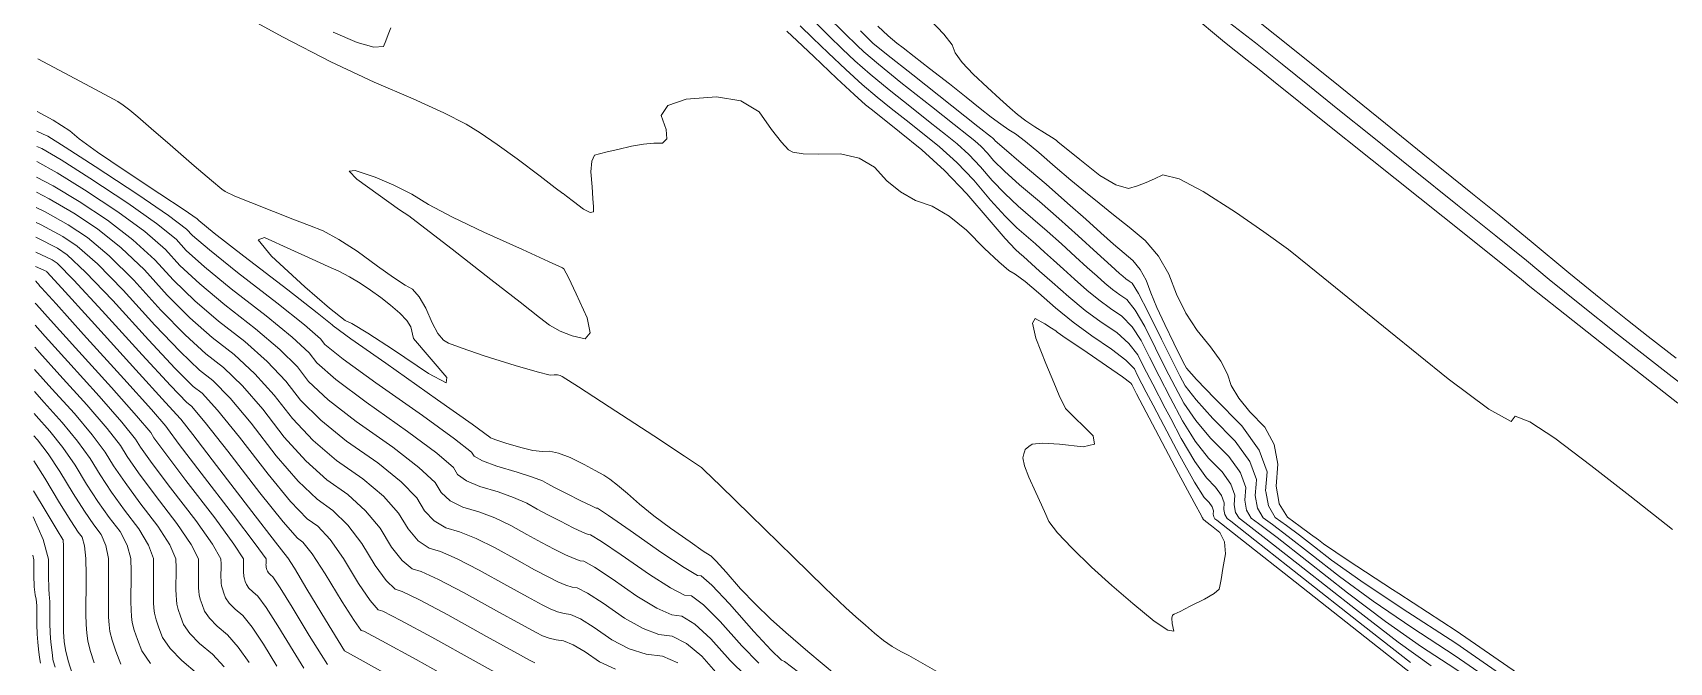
# Model space of a CAD drawing. Header units: inches. Extents: x 1337389 to 1347141, y 407035 to 414577.
# Drawn here: x 1337426 to 1338303, y 410744 to 411081 of the extents above; entities that cross this region are included whole.
import ezdxf

# ---------------------------------------------------------------- set-up
doc = ezdxf.new("R2010")
doc.units = ezdxf.units.IN
doc.header["$MEASUREMENT"] = 0
doc.layers.add('Topo', color=7, linetype='Continuous', lineweight=15, true_color=0x459900)

msp = doc.modelspace()

# ---------------------------------------------------------------- linework, layer by layer
at = {"layer": 'Topo'}
for points, elevation in [([(1337532.4858, 411094.24), (1337560.337, 411079.012), (1337585.853, 411065.8991), (1337609.035, 411054.8989), (1337629.883, 411046.012), (1337646.3051, 411038.532), (1337658.301, 411032.459), (1337665.8719, 411027.7919), (1337674.992, 411021.5928), (1337685.662, 411013.8598), (1337697.881, 411004.594), (1337706.0569, 410998.3979), (1337710.19, 410995.272), (1337710.28, 410995.217), (1337712.1429, 410993.8079), (1337715.7781, 410991.047), (1337721.1871, 410986.9331), (1337724.7749, 410985.0681), (1337726.5448, 410985.451), (1337726.4949, 410988.0841), (1337726.2449, 410992.5489), (1337725.7951, 410998.8489), (1337725.1451, 411006.981), (1337725.574, 411012.6421), (1337727.081, 411015.8321), (1337729.6661, 411016.551), (1337733.823, 411017.5928), (1337739.553, 411018.9571), (1337746.855, 411020.644), (1337753.2879, 411021.7449), (1337758.8522, 411022.2588), (1337763.5469, 411022.1871), (1337765.7632, 411024.638), (1337765.5009, 411029.6121), (1337762.7599, 411037.108), (1337766.3291, 411042.534), (1337776.209, 411045.89), (1337792.3999, 411047.175), (1337805.4213, 411044.8861), (1337815.273, 411039.0227), (1337821.9541, 411029.5859), (1337827.1959, 411022.8339), (1337830.9981, 411018.7679), (1337833.36, 411017.388), (1337838.795, 411016.562), (1337847.3049, 411016.2909), (1337858.8868, 411016.5739), (1337868.808, 411014.2969), (1337877.067, 411009.462), (1337883.6639, 411002.066), (1337891.0001, 410996.1051), (1337899.0751, 410991.5778), (1337907.8888, 410988.486), (1337916.9769, 410983.1601), (1337926.341, 410975.602), (1337935.9801, 410965.81), (1337943.542, 410958.6161), (1337949.0261, 410954.021), (1337952.4329, 410952.023), (1337957.723, 410948.0242), (1337964.895, 410942.0219), (1337973.9499, 410934.0181), (1337983.4891, 410926.3199), (1337993.5107, 410918.9261), (1338004.0169, 410911.8379), (1338011.597, 410905.9369), (1338016.2492, 410901.225), (1338017.974, 410897.6999), (1338022.6122, 410888.757), (1338026.22, 410881.8939)], 765), ([(1338072.2701, 410846.5421), (1338066.7321, 410854.3181), (1338057.069, 410864.1139), (1338049.0591, 410873.61), (1338042.7011, 410882.8071), (1338037.994, 410891.705), (1338032.9421, 410901.549), (1338027.5441, 410912.338), (1338021.7989, 410924.073), (1338016.696, 410932.756), (1338012.233, 410938.387), (1338008.411, 410940.9659), (1338004.477, 410943.9099), (1338000.4319, 410947.218), (1337996.277, 410950.892), (1337991.004, 410955.626), (1337984.615, 410961.4201), (1337977.1091, 410968.2751), (1337969.5088, 410975.0579), (1337961.8149, 410981.7681), (1337954.0271, 410988.4061), (1337946.7669, 410995.263), (1337940.0369, 411002.3391), (1337933.834, 411009.6329), (1337927.6029, 411016.1639), (1337921.3421, 411021.9331), (1337915.051, 411026.94), (1337906.8769, 411033.429), (1337896.82, 411041.3992), (1337884.8799, 411050.85), (1337874.7587, 411059.2031), (1337866.4579, 411066.4569), (1337859.9749, 411072.6129), (1337852.586, 411079.784), (1337844.2921, 411087.9719)], 750), ([(1337851.3641, 411090.762), (1337861.0791, 411081.1029), (1337867.7152, 411074.5849), (1337871.273, 411071.207), (1337879.1088, 411064.63), (1337891.223, 411054.8529), (1337907.616, 411041.8769), (1337919.6731, 411032.3279), (1337927.394, 411026.206), (1337930.7799, 411023.5112), (1337934.1489, 411020.4072), (1337937.5029, 411016.892), (1337940.8399, 411012.9659), (1337946.5961, 411007.34), (1337954.771, 411000.0121), (1337965.363, 410990.9841), (1337975.828, 410981.8571), (1337986.1639, 410972.6321), (1337996.373, 410963.308), (1338003.757, 410956.582), (1338008.3159, 410952.4529), (1338010.0491, 410950.9211), (1338011.7361, 410949.5409), (1338013.377, 410948.3128), (1338014.9709, 410947.237), (1338018.3949, 410941.6961), (1338023.6491, 410931.6891), (1338030.7331, 410917.2171), (1338036.3851, 410905.8121), (1338040.6049, 410897.4752), (1338043.393, 410892.2042), (1338049.261, 410884.6249), (1338058.2101, 410874.7379), (1338070.24, 410862.5422), (1338078.0359, 410851.595), (1338081.598, 410841.895), (1338081.4101, 410839.525)], 745), ([(1337906.973, 411088.2691), (1337914.2238, 411080.7581), (1337918.6709, 411074.918), (1337920.3131, 411070.749), (1337924.022, 411065.5441), (1337929.7962, 411059.3019), (1337937.6369, 411052.0248), (1337944.2319, 411045.9879), (1337949.5812, 411041.1919), (1337953.684, 411037.6369), (1337958.1351, 411034.2301), (1337962.9341, 411030.9709), (1337968.0809, 411027.8591), (1337971.8729, 411025.4709), (1337974.3081, 411023.8059), (1337975.3869, 411022.8638), (1337979.645, 411019.4178), (1337987.0799, 411013.4679), (1337997.693, 411005.014), (1338006.3549, 410999.86), (1338013.0671, 410998.0071), (1338017.8282, 410999.4551), (1338022.4829, 411001.1599), (1338027.03, 411003.122), (1338031.4709, 411005.3409), (1338040.1749, 411003.0961), (1338053.1431, 410996.3879), (1338070.3749, 410985.217), (1338085.56, 410974.813), (1338098.698, 410965.1778), (1338109.789, 410956.311), (1338127.7482, 410941.8069), (1338152.5741, 410921.6662), (1338184.2672, 410895.8879), (1338206.1, 410879.6659), (1338218.0722, 410873), (1338220.1831, 410875.8889), (1338227.9869, 410872.937), (1338241.484, 410864.144), (1338260.6741, 410849.5089), (1338281.6782, 410833.1999), (1338304.4959, 410815.2169)], 730), ([(1338046.03, 411091.7771), (1338064.5801, 411076.4831), (1338076.6111, 411066.6919), (1338082.122, 411062.4049), (1338087.8068, 411057.909), (1338093.6671, 411053.2072), (1338099.7, 411048.2959), (1338116.3259, 411034.956), (1338143.5421, 411013.1851), (1338181.3509, 410982.9839), (1338208.0252, 410961.6349), (1338223.5651, 410949.1391), (1338227.9701, 410945.494), (1338243.41, 410933.2392), (1338269.8831, 410912.373), (1338307.391, 410882.8959)], 725), ([(1338067.22, 411086.762), (1338081.0681, 411075.988), (1338095.3539, 411064.692), (1338110.078, 411052.8741), (1338125.2391, 411040.5362), (1338143.5079, 411025.791), (1338164.884, 411008.6401), (1338189.3681, 410989.0829), (1338209.7941, 410972.6501), (1338226.163, 410959.341), (1338238.475, 410949.1552), (1338254.7789, 410936.0022), (1338275.075, 410919.8821), (1338299.3641, 410900.7939), (1338320.1229, 410884.5881)], 720), ([(1338080.0139, 411089.571), (1338102.9009, 411071.474), (1338126.4892, 411052.542), (1338150.7779, 411032.7749), (1338170.6911, 411016.6259), (1338186.226, 411004.095), (1338197.385, 410995.1823), (1338211.563, 410983.6639), (1338228.761, 410969.5429), (1338248.9789, 410952.816), (1338266.1481, 410938.766), (1338280.267, 410927.391), (1338291.337, 410918.6919), (1338306.4258, 410907.0159)], 715), ([(1337587.1681, 411081.7611), (1337599.9801, 411076.3001), (1337608.938, 411073.7191), (1337614.0439, 411074.017), (1337615.2971, 411077.195), (1337616.6, 411080.5279), (1337617.9551, 411084.0148)], 760), ([(1337830.1481, 411082.3921), (1337835.601, 411077.1469), (1337844.494, 411068.6679), (1337856.827, 411056.957), (1337866.061, 411048.3489), (1337872.1951, 411042.8439), (1337875.2279, 411040.4429), (1337881.2841, 411035.6309), (1337890.363, 411028.4098), (1337902.4651, 411018.778), (1337914.5102, 411007.679), (1337926.498, 410995.1141), (1337938.429, 410981.0829), (1337947.1089, 410971.1089), (1337952.5389, 410965.194), (1337954.718, 410963.3369), (1337956.8709, 410961.459), (1337958.997, 410959.561), (1337961.097, 410957.643), (1337965.4979, 410953.713), (1337972.1978, 410947.7699), (1337981.1989, 410939.8139), (1337989.9589, 410932.648), (1337998.4781, 410926.273), (1338006.7562, 410920.6879), (1338013.2959, 410914.8771), (1338018.0988, 410908.841), (1338021.164, 410902.5789), (1338026.0549, 410893.0209), (1338032.7722, 410880.166), (1338035.713, 410874.6061)], 760), ([(1337837.2201, 411085.182), (1337844.0929, 411078.466), (1337852.234, 411070.6409), (1337861.6431, 411061.707), (1337870.41, 411053.7759), (1337878.537, 411046.8469), (1337886.0239, 411040.9209), (1337894.0813, 411034.5301), (1337902.707, 411027.675), (1337911.9032, 411020.356), (1337921.056, 411011.922), (1337930.1661, 411002.3728), (1337939.233, 410991.711), (1337946.9378, 410983.1859), (1337953.283, 410976.7999), (1337958.2659, 410972.552), (1337963.19, 410968.258), (1337968.053, 410963.9182), (1337972.8561, 410959.5321), (1337978.2511, 410954.6691), (1337984.237, 410949.331), (1337990.8161, 410943.5159), (1337997.2181, 410938.279), (1338003.4439, 410933.62), (1338009.4941, 410929.538), (1338014.996, 410923.817), (1338019.9491, 410916.457), (1338024.354, 410907.4591), (1338029.4979, 410897.285), (1338035.3831, 410885.9349), (1338042.0081, 410873.411), (1338046.4908, 410866.332)], 755), ([(1338086.6099, 410835.533), (1338086.5369, 410835.9409), (1338087.3411, 410846.056), (1338083.0779, 410857.6651), (1338073.7481, 410870.7661), (1338059.3511, 410885.362), (1338049.4641, 410895.6401), (1338044.0849, 410901.6), (1338043.2158, 410903.2441), (1338040.989, 410907.7048), (1338037.405, 410914.9829), (1338032.4629, 410925.0791), (1338028.3321, 410934.0832), (1338025.0119, 410941.9962), (1338022.5009, 410948.8189), (1338019.2881, 410954.6319), (1338015.37, 410959.4371), (1338010.7489, 410963.2321), (1338005.0211, 410968.1789), (1337998.1881, 410974.278), (1337990.2478, 410981.5289), (1337980.489, 410990.1698), (1337968.9109, 411000.2), (1337955.5138, 411011.6193), (1337946.4251, 411019.4167), (1337941.6441, 411023.594), (1337941.171, 411024.151), (1337940.6961, 411024.6491), (1337940.2179, 411025.0888), (1337939.7378, 411025.4709), (1337932.469, 411031.2258), (1337918.4121, 411042.355), (1337897.5659, 411058.856), (1337883.4581, 411070.057), (1337876.0881, 411075.957), (1337875.4563, 411076.5571), (1337869.5721, 411082.4221)], 740), ([(1337878.9021, 411085.0079), (1337884.4109, 411079.7699), (1337888.921, 411075.871), (1337892.4301, 411073.3111), (1337898.304, 411068.812), (1337906.542, 411062.375), (1337917.145, 411053.9981), (1337926.177, 411046.8481), (1337933.6378, 411040.9229), (1337939.529, 411036.2231), (1337944.641, 411032.374), (1337948.9749, 411029.375), (1337952.531, 411027.2248), (1337957.8691, 411023.2032), (1337964.9891, 411017.3079), (1337973.8911, 411009.5399), (1337982.2541, 411002.427), (1337990.0791, 410995.9691), (1337997.3639, 410990.1651), (1338005.1219, 410983.914), (1338013.3499, 410977.2158), (1338022.0511, 410970.07), (1338029.182, 410961.6909), (1338034.7421, 410952.0782), (1338038.7331, 410941.2319), (1338043.7839, 410931.1309), (1338049.896, 410921.7742), (1338057.067, 410913.162), (1338062.4971, 410905.3902), (1338066.185, 410898.4569), (1338068.1312, 410892.363), (1338072.0882, 410885.6031), (1338078.057, 410878.1781), (1338086.0391, 410870.0869), (1338091.0469, 410860.767), (1338093.084, 410850.218), (1338092.148, 410838.44), (1338093.622, 410830.1499)], 735), ([(1337428.8541, 411067.5502), (1337434.695, 411064.4192), (1337457.075, 411052.4429), (1337469.4211, 411045.8662), (1337471.733, 411044.6879), (1337474.6849, 411042.7111), (1337478.2779, 411039.9361), (1337482.5109, 411036.362), (1337489.6562, 411030.204), (1337499.7119, 411021.46), (1337512.68, 411010.1309), (1337521.92, 411002.1661), (1337527.4351, 410997.564), (1337529.223, 410996.3248), (1337534.428, 410993.9279), (1337543.05, 410990.374), (1337555.0899, 410985.663), (1337565.5471, 410981.562), (1337574.4231, 410978.0719), (1337581.717, 410975.1921), (1337590.213, 410970.611), (1337599.9099, 410964.3279), (1337610.8092, 410956.344), (1337619.3779, 410950.2932), (1337625.6159, 410946.1771), (1337629.524, 410943.9949), (1337633.2419, 410939.9031), (1337636.77, 410933.9012), (1337640.1092, 410925.99), (1337643.231, 410920.2169), (1337646.136, 410916.5819), (1337648.825, 410915.0868), (1337656.1239, 410912.336), (1337668.0331, 410908.33), (1337684.552, 410903.0701), (1337696.2911, 410899.615), (1337703.251, 410897.9661), (1337705.4301, 410898.124), (1337707.254, 410898.0429), (1337708.7209, 410897.725), (1337709.832, 410897.1679), (1337718.56, 410891.5841), (1337734.9051, 410880.9721), (1337758.8659, 410865.3321), (1337775.34, 410854.4589), (1337784.3249, 410848.3541), (1337785.823, 410847.0161), (1337794.4991, 410838.592), (1337810.355, 410823.083), (1337833.389, 410800.4879), (1337850.5149, 410783.8359), (1337861.7329, 410773.1269), (1337867.0411, 410768.361), (1337872.169, 410763.8631), (1337877.1159, 410759.6339), (1337881.8829, 410755.6738), (1337886.5321, 410752.357), (1337891.0631, 410749.683), (1337895.478, 410747.6528), (1337911.7488, 410738.2439)], 770), ([(1337428.5698, 411039.2088), (1337437.0498, 411034.5181), (1337446.054, 411028.8032), (1337451.1051, 411024.5379), (1337460.8299, 411017.514), (1337475.23, 411007.7299), (1337494.304, 410995.1869), (1337507.3039, 410986.5108), (1337514.2301, 410981.703), (1337515.081, 410980.7629), (1337523.4491, 410974.097), (1337539.3339, 410961.7051), (1337562.7359, 410943.5879), (1337578.4829, 410931.3208), (1337586.5741, 410924.9051), (1337587.0091, 410924.339), (1337596.5598, 410917.4531), (1337615.2269, 410904.2471), (1337643.0091, 410884.721), (1337661.6258, 410871.5449), (1337671.0763, 410864.7209), (1337671.361, 410864.247), (1337674.2059, 410863.1451), (1337679.6099, 410861.414), (1337687.5741, 410859.0559), (1337694.1089, 410857.5718), (1337699.2132, 410856.9622), (1337702.888, 410857.228), (1337707.8248, 410856.159), (1337714.0229, 410853.7569), (1337721.4841, 410850.021), (1337727.507, 410846.845), (1337732.0939, 410844.2289), (1337735.2451, 410842.1719), (1337739.462, 410838.911), (1337744.7439, 410834.444), (1337751.091, 410828.7719), (1337758.797, 410822.5591), (1337767.86, 410815.8038), (1337778.2811, 410808.5069), (1337785.3378, 410803.6291), (1337789.0289, 410801.1699), (1337789.356, 410801.1301), (1337792.181, 410798.161), (1337797.505, 410792.262), (1337805.3268, 410783.433), (1337813.2691, 410775.0979), (1337821.333, 410767.2569), (1337829.5171, 410759.9088), (1337841.2759, 410749.7731), (1337856.61, 410736.8479)], 775), ([(1337836.311, 410738.664), (1337828.767, 410744.464), (1337827.166, 410745.0619), (1337821.7239, 410750.398), (1337812.4419, 410760.4729), (1337799.3191, 410775.285), (1337789.898, 410785.2409), (1337784.1799, 410790.3408), (1337782.165, 410790.5857), (1337775.1571, 410794.7149), (1337763.157, 410802.7279), (1337746.1641, 410814.6261), (1337734.646, 410822.581), (1337728.6028, 410826.5931), (1337728.0351, 410826.661), (1337725.088, 410828.001), (1337719.763, 410830.6121), (1337712.06, 410834.493), (1337706.0649, 410837.5591), (1337701.78, 410839.81), (1337699.2021, 410841.244), (1337693.835, 410843.2819), (1337685.6771, 410845.9211), (1337674.7289, 410849.1641), (1337667.0129, 410852.0199), (1337662.5281, 410854.49), (1337661.2739, 410856.5751), (1337652.0981, 410863.8269), (1337634.997, 410876.247), (1337609.9741, 410893.834), (1337592.5289, 410906.5501), (1337582.6619, 410914.396), (1337580.373, 410917.3699), (1337571.8211, 410924.7921), (1337557.0061, 410936.661), (1337535.9292, 410952.9788), (1337520.8309, 410965.013), (1337511.7131, 410972.763), (1337508.5761, 410976.23), (1337498.8559, 410983.5569), (1337482.555, 410994.7449), (1337459.672, 411009.7941), (1337443.5778, 411020.2032), (1337434.2731, 411025.9741), (1337431.7581, 411027.1061), (1337428.4648, 411028.7453)], 780), ([(1337428.3824, 411020.5324), (1337431.057, 411019.329), (1337441.421, 411013.2559), (1337456.7822, 411003.526), (1337477.1399, 410990.138), (1337492.5199, 410979.2149), (1337502.9221, 410970.7568), (1337508.3459, 410964.764), (1337518.2129, 410955.9289), (1337532.523, 410944.253), (1337551.2761, 410929.735), (1337565.159, 410918.2621), (1337574.172, 410909.8341), (1337578.314, 410904.4521), (1337588.4969, 410895.648), (1337604.7209, 410883.4209), (1337626.9861, 410867.7719), (1337642.57, 410856.1081), (1337651.4729, 410848.4291), (1337653.694, 410844.7339), (1337658.423, 410841.3089), (1337665.6572, 410838.154), (1337675.3989, 410835.27), (1337683.7599, 410832.307), (1337690.743, 410829.2659), (1337696.346, 410826.1461), (1337702.366, 410822.9159), (1337708.8041, 410819.573), (1337715.6591, 410816.119), (1337720.6421, 410813.7659), (1337723.7519, 410812.5152), (1337724.9911, 410812.3661), (1337730.8571, 410808.7373), (1337741.3509, 410801.628), (1337756.474, 410791.039), (1337767.7902, 410783.8301), (1337775.3001, 410780.001), (1337779.005, 410779.552), (1337785.3681, 410774.858), (1337794.3889, 410765.92), (1337806.069, 410752.7361), (1337815.0259, 410743.51)], 785), ([(1337428.3011, 411012.4264), (1337439.2641, 411006.3089), (1337453.8922, 410997.258), (1337471.7251, 410985.5299), (1337486.1839, 410974.8721), (1337497.268, 410965.2832), (1337504.979, 410956.764), (1337515.5951, 410946.8449), (1337529.118, 410935.5259), (1337545.5459, 410922.808), (1337558.4971, 410911.7319), (1337567.9711, 410902.2989), (1337573.966, 410894.5081), (1337584.4647, 410884.7448), (1337599.468, 410873.008), (1337618.974, 410859.2981), (1337633.042, 410848.39), (1337641.671, 410840.2829), (1337644.861, 410834.978), (1337649.833, 410830.5989), (1337656.5859, 410827.145), (1337665.12, 410824.6181), (1337673.6861, 410821.331), (1337682.2831, 410817.287), (1337690.9121, 410812.4832), (1337698.6671, 410808.2719), (1337705.548, 410804.653), (1337711.555, 410801.6258), (1337716.1959, 410799.5311), (1337719.4702, 410798.3693), (1337721.3781, 410798.1389), (1337727.0669, 410794.892), (1337736.538, 410788.6291), (1337749.79, 410779.3501), (1337760.4229, 410772.9459), (1337768.436, 410769.417), (1337773.8289, 410768.7628), (1337780.8368, 410764.4759), (1337789.4589, 410756.554), (1337799.6958, 410745), (1337808.327, 410736.6221)], 790), ([(1337793.323, 410737.2628), (1337784.5289, 410747.189), (1337776.3059, 410754.093), (1337768.6532, 410757.9741), (1337761.5711, 410758.833), (1337753.056, 410762.0622), (1337743.1071, 410767.6612), (1337731.725, 410775.631), (1337723.2781, 410781.0471), (1337717.7648, 410783.9109), (1337715.187, 410784.222), (1337711.7489, 410785.2959), (1337707.4511, 410787.1331), (1337702.2921, 410789.733), (1337694.9681, 410793.628), (1337685.4779, 410798.8199), (1337673.824, 410805.308), (1337663.6119, 410810.3561), (1337654.8418, 410813.966), (1337647.5139, 410816.1361), (1337641.243, 410819.8879), (1337636.0279, 410825.222), (1337631.869, 410832.1381), (1337623.5138, 410840.672), (1337610.9619, 410850.824), (1337594.2148, 410862.5952), (1337580.433, 410873.842), (1337569.6179, 410884.5651), (1337561.7688, 410894.763), (1337551.8359, 410905.2019), (1337539.8169, 410915.8811), (1337525.7119, 410926.8), (1337512.9769, 410937.7612), (1337501.611, 410948.7649), (1337491.614, 410959.8102), (1337479.8469, 410970.5301), (1337466.3099, 410980.9229), (1337451.0019, 410990.9901), (1337437.1069, 410999.3613), (1337428.2177, 411004.1163)], 795), ([(1337428.1355, 410995.9257), (1337434.9501, 410992.414), (1337448.1119, 410984.722), (1337460.894, 410976.3159), (1337473.511, 410966.1871), (1337485.961, 410954.337), (1337498.2441, 410940.7649), (1337510.3589, 410928.6769), (1337522.307, 410918.0739), (1337534.087, 410908.9539), (1337545.174, 410898.6719), (1337555.5678, 410887.2279), (1337565.27, 410874.621), (1337576.4009, 410862.939), (1337588.9613, 410852.1821), (1337602.951, 410842.3501), (1337613.9861, 410832.9528), (1337622.0669, 410823.9921), (1337627.194, 410815.4648), (1337632.6531, 410809.1769), (1337638.442, 410805.126), (1337644.563, 410803.314), (1337653.5371, 410799.381), (1337665.3641, 410793.3289), (1337680.045, 410785.157), (1337691.2681, 410778.985), (1337699.036, 410774.8119), (1337703.3469, 410772.6401), (1337707.303, 410771.0611), (1337710.9051, 410770.0759), (1337714.1531, 410769.684), (1337719.488, 410767.2031), (1337726.912, 410762.632), (1337736.424, 410755.9719), (1337745.6891, 410751.1769), (1337754.707, 410748.2481), (1337763.4781, 410747.185), (1337771.775, 410743.71)], 800), ([(1337428.0543, 410987.8296), (1337432.7933, 410985.4669), (1337445.2221, 410978.454), (1337455.4791, 410971.708), (1337467.174, 410961.8451), (1337480.307, 410948.864), (1337494.877, 410932.7661), (1337507.742, 410919.5931), (1337518.9022, 410909.3471), (1337528.3569, 410902.0271), (1337538.5119, 410892.1429), (1337549.367, 410879.6932), (1337560.9229, 410864.6768), (1337572.3699, 410852.0359), (1337583.7079, 410841.769), (1337594.9389, 410833.8758), (1337604.4578, 410825.235), (1337612.265, 410815.8459), (1337618.3612, 410805.7091), (1337624.063, 410798.466), (1337629.3709, 410794.1169), (1337634.2851, 410792.6621), (1337643.463, 410788.4061), (1337656.905, 410781.35), (1337674.611, 410771.4939), (1337687.569, 410764.3412), (1337695.7801, 410759.892), (1337699.2421, 410758.147), (1337702.857, 410756.827), (1337706.622, 410755.93), (1337710.5401, 410755.457), (1337715.699, 410753.3582), (1337722.0989, 410749.6341), (1337729.7411, 410744.2828), (1337738.3219, 410740.2929)], 805), ([(1337680.171, 410735.0542), (1337663.743, 410744.1669), (1337639.986, 410757.3919), (1337623.314, 410766.4562), (1337613.728, 410771.358), (1337611.2269, 410772.0981), (1337606.8831, 410777.045), (1337600.6941, 410786.197), (1337592.6611, 410799.5551), (1337585.4018, 410809.7979), (1337578.9151, 410816.928), (1337573.202, 410820.9429), (1337564.3059, 410830.2311), (1337552.2271, 410844.7901), (1337536.9649, 410864.6222), (1337525.1881, 410879.083), (1337516.897, 410888.1741), (1337512.0909, 410891.895), (1337502.5061, 410901.425), (1337488.1421, 410916.766), (1337468.9989, 410937.918), (1337454.5019, 410953.16), (1337444.6491, 410962.4929), (1337439.4419, 410965.9179), (1337428.4789, 410971.5719), (1337427.894, 410971.8477)], 815), ([(1337695.138, 410743.654), (1337692.524, 410744.9721), (1337683.87, 410749.697), (1337669.1772, 410757.83), (1337648.4449, 410769.3709), (1337633.3881, 410777.4311), (1337624.0059, 410782.0099), (1337620.299, 410783.1078), (1337615.473, 410787.755), (1337609.5281, 410795.9529), (1337602.463, 410807.7001), (1337594.93, 410817.5171), (1337586.9268, 410825.4018), (1337578.455, 410831.3562), (1337568.3381, 410841.133), (1337556.5751, 410854.7342), (1337543.166, 410872.157), (1337531.8501, 410885.613), (1337522.6271, 410895.1011), (1337515.496, 410900.6211), (1337505.1242, 410910.5091), (1337491.509, 410924.766), (1337474.653, 410943.391), (1337460.8378, 410957.502), (1337450.0639, 410967.101), (1337442.3319, 410972.1857), (1337430.636, 410978.5191), (1337427.9738, 410979.8081)], 810), ([(1337427.8142, 410963.8985), (1337436.5519, 410959.6502), (1337439.234, 410957.8861), (1337448.1649, 410948.818), (1337463.3449, 410932.445), (1337484.775, 410908.767), (1337499.888, 410892.342), (1337508.6861, 410883.1681), (1337511.167, 410881.2471), (1337518.5268, 410872.553), (1337530.764, 410857.086), (1337547.8789, 410834.8459), (1337560.2739, 410819.3281)], 820), ([(1337623.067, 410733.4341), (1337603.165, 410744.5059), (1337593.171, 410750.0539), (1337593.084, 410750.08), (1337589.7029, 410755.623), (1337583.027, 410766.6839), (1337573.0581, 410783.2631), (1337566.346, 410794.362), (1337562.8921, 410799.98), (1337562.6959, 410800.117), (1337556.243, 410808.425), (1337543.5321, 410824.903), (1337524.5629, 410849.5508), (1337511.865, 410866.023), (1337505.4369, 410874.3199), (1337505.28, 410874.442), (1337497.2701, 410883.2579), (1337481.407, 410900.7669), (1337457.6919, 410926.9709), (1337441.8289, 410944.475), (1337433.819, 410953.279), (1337433.6619, 410953.3819), (1337427.7356, 410956.0622)], 825), ([(1337584.0289, 410742.84), (1337580.5961, 410748.1329), (1337574.326, 410758.351), (1337565.2209, 410773.493), (1337558.7159, 410783.957), (1337554.812, 410789.7411), (1337553.5081, 410790.846), (1337552.5351, 410791.8559), (1337551.8941, 410792.7689), (1337551.5829, 410793.586), (1337551.359, 410794.27), (1337551.22, 410794.8199), (1337551.168, 410795.2368), (1337551.1349, 410795.727), (1337551.1209, 410796.2911), (1337551.125, 410796.927), (1337551.127, 410797.6579), (1337551.127, 410798.484), (1337551.125, 410799.4041), (1337545.349, 410807.5201), (1337533.8, 410822.833), (1337516.477, 410845.3431), (1337504.652, 410860.8079), (1337498.323, 410869.2261), (1337497.4909, 410870.6), (1337489.725, 410879.483), (1337475.0259, 410895.8759), (1337453.3918, 410919.7779), (1337438.684, 410936.0489), (1337430.9021, 410944.6868), (1337430.0439, 410945.694), (1337429.244, 410946.6199), (1337428.4987, 410947.466), (1337427.8113, 410948.2319), (1337427.6578, 410948.3062)], 830), ([(1337571.4481, 410740.894), (1337565.6341, 410750.13), (1337557.534, 410763.6009), (1337551.2311, 410773.3472), (1337546.7259, 410779.3669), (1337544.019, 410781.6631), (1337542, 410783.759), (1337540.6668, 410785.655), (1337540.022, 410787.3511), (1337539.5562, 410788.7711), (1337539.2688, 410789.914), (1337539.1612, 410790.7799), (1337539.092, 410791.7981), (1337539.0621, 410792.9679), (1337539.072, 410794.289), (1337539.0761, 410795.807), (1337539.0761, 410797.521), (1337539.07, 410799.4309), (1337533.9299, 410807.3801), (1337523.6539, 410821.3671), (1337508.2432, 410841.393), (1337497.3949, 410855.6931), (1337491.1082, 410864.265), (1337489.384, 410867.1121), (1337481.819, 410876.0981), (1337468.414, 410891.2231), (1337449.1679, 410912.4879), (1337435.7471, 410927.3568), (1337428.15, 410935.8321), (1337427.5398, 410936.5488)], 835), ([(1337979.2771, 410879.9939), (1337975.932, 410887.052), (1337973.027, 410893.929), (1337968.8871, 410904.1528), (1337963.5138, 410917.7239), (1337961.61, 410925.789), (1337963.174, 410928.3459), (1337968.2062, 410925.395), (1337971.8469, 410923.176), (1337974.0959, 410921.6873), (1337974.9529, 410920.929), (1337979.7692, 410917.5601), (1337988.545, 410911.58), (1338001.279, 410902.9881), (1338009.897, 410896.998), (1338014.399, 410893.6079), (1338014.7851, 410892.8199), (1338017.3881, 410887.8752)], 770), ([(1337556.9422, 410741.909), (1337549.8471, 410753.7091), (1337543.7461, 410762.7369), (1337538.641, 410768.9941), (1337534.531, 410772.4791), (1337531.464, 410775.6612), (1337529.4411, 410778.5401), (1337528.4611, 410781.1172), (1337527.754, 410783.272), (1337527.318, 410785.0079), (1337527.154, 410786.323), (1337527.049, 410787.868), (1337527.0039, 410789.6441), (1337527.018, 410791.6512), (1337527.0249, 410793.9559), (1337527.0239, 410796.5581), (1337527.016, 410799.4591), (1337522.5108, 410807.24), (1337513.5088, 410819.9009), (1337500.009, 410837.4431), (1337490.137, 410850.578), (1337483.8929, 410859.3051), (1337481.2768, 410863.6241), (1337473.9131, 410872.712), (1337461.8009, 410886.57), (1337444.9428, 410905.1971), (1337432.809, 410918.666), (1337427.421, 410924.7092)], 840), ([(1337427.3023, 410912.8717), (1337429.8708, 410909.9741), (1337440.7181, 410897.906), (1337455.189, 410881.917), (1337466.006, 410869.3268), (1337473.169, 410860.136), (1337476.6779, 410854.344), (1337482.8801, 410845.4631), (1337491.775, 410833.493), (1337503.3632, 410818.435), (1337511.0921, 410807.1), (1337514.9619, 410799.486), (1337514.973, 410795.596), (1337514.974, 410792.1039), (1337514.9651, 410789.013), (1337514.9451, 410786.321), (1337515.006, 410783.9391), (1337515.1461, 410781.8651), (1337515.3659, 410780.1009), (1337515.9509, 410777.7741), (1337516.9009, 410774.8821), (1337518.2149, 410771.426), (1337520.9292, 410767.5641), (1337525.042, 410763.2952), (1337530.5549, 410758.62), (1337536.2609, 410752.1269), (1337542.1588, 410743.816)], 845), ([(1337427.1832, 410901.0039), (1337436.4941, 410890.6151), (1337448.5771, 410877.2639), (1337458.0999, 410865.9421), (1337465.0619, 410856.6479), (1337469.4641, 410849.3829), (1337475.623, 410840.348), (1337483.541, 410829.5432), (1337493.2181, 410816.969), (1337499.6731, 410806.96), (1337502.9079, 410799.514), (1337502.9221, 410794.633), (1337502.9231, 410790.2531), (1337502.911, 410786.375), (1337502.8869, 410782.998), (1337502.9627, 410780.009), (1337503.1391, 410777.4081), (1337503.415, 410775.1947), (1337504.149, 410772.275), (1337505.34, 410768.647), (1337506.9878, 410764.3121), (1337510.393, 410759.4671), (1337515.5531, 410754.112), (1337522.4699, 410748.2472), (1337528.776, 410741.5172)], 850), ([(1337427.0643, 410889.1542), (1337432.2689, 410883.325), (1337441.9652, 410872.6111), (1337450.1939, 410862.5559), (1337456.9549, 410853.16), (1337462.2489, 410844.4218), (1337468.3661, 410835.233), (1337475.3071, 410825.5929), (1337483.072, 410815.5029), (1337488.254, 410806.8191), (1337490.854, 410799.542), (1337490.8701, 410793.6699), (1337490.872, 410788.402), (1337490.858, 410783.7368), (1337490.8281, 410779.6749), (1337490.9199, 410776.079), (1337491.132, 410772.951), (1337491.464, 410770.2889), (1337492.3458, 410766.776), (1337493.779, 410762.4121), (1337495.762, 410757.1982), (1337499.8569, 410751.37), (1337506.0649, 410744.928), (1337514.384, 410737.873)], 855), ([(1338017.3881, 410887.8752), (1338019.169, 410884.4931), (1338027.551, 410868.627), (1338039.9309, 410845.2209), (1338048.2491, 410829.5519), (1338052.275, 410822.0491)], 770), ([(1337489.3219, 410743.2732), (1337484.5361, 410750.0839), (1337482.2181, 410756.178), (1337480.544, 410761.277), (1337479.513, 410765.383), (1337479.124, 410768.4941), (1337478.877, 410772.1501), (1337478.77, 410776.3521), (1337478.804, 410781.099), (1337478.8202, 410786.551), (1337478.8192, 410792.7078), (1337478.7988, 410799.5691), (1337476.8351, 410806.6791), (1337472.9271, 410814.0371), (1337467.0731, 410821.6441), (1337461.109, 410830.1178), (1337455.0339, 410839.4609), (1337448.8477, 410849.672), (1337442.2878, 410859.1711), (1337435.3531, 410867.958), (1337428.0441, 410876.034), (1337426.9451, 410877.2714)], 860), ([(1338052.275, 410822.0491), (1338052.5059, 410821.619), (1338052.6999, 410821.4221), (1338052.8251, 410821.2459), (1338052.883, 410821.089), (1338052.872, 410820.9528), (1338052.892, 410820.843), (1338052.942, 410820.7591), (1338053.0219, 410820.702), (1338054.5649, 410819.4849), (1338057.5712, 410817.11), (1338062.039, 410813.5748), (1338064.5462, 410808.586), (1338065.094, 410802.142), (1338063.6811, 410794.2429), (1338062.6389, 410788.4471), (1338061.9678, 410784.7539), (1338061.6681, 410783.165), (1338058.9362, 410780.8399), (1338053.77, 410777.781), (1338046.1729, 410773.9851), (1338040.7811, 410771.2951), (1338037.5959, 410769.7109), (1338036.616, 410769.2309), (1338036.2591, 410767.5769), (1338036.5252, 410764.7471), (1338037.4139, 410760.7419), (1338034.189, 410761.1861), (1338026.8522, 410766.0772), (1338015.4012, 410775.416), (1338004.2339, 410785.0719), (1337993.351, 410795.045), (1337982.752, 410805.3341), (1337975.1351, 410813.4459), (1337970.4991, 410819.3801), (1337968.8451, 410823.137), (1337966.4899, 410828.3489), (1337963.4329, 410835.016), (1337959.6738, 410843.1391), (1337957.3588, 410849.299), (1337956.4869, 410853.495), (1337957.0581, 410855.728), (1337957.485, 410857.253), (1337957.768, 410858.071), (1337957.9069, 410858.182), (1337958.58, 410858.698), (1337959.787, 410859.6198), (1337961.5291, 410860.948), (1337966.9461, 410861.356), (1337976.0378, 410860.8431), (1337988.8049, 410859.4099), (1337994.839, 410860.8999), (1337994.1399, 410865.3151), (1337979.2771, 410879.9939)], 770), ([(1338026.22, 410881.8939), (1338030.1619, 410874.3959), (1338040.6229, 410854.6179), (1338048.452, 410840.5671), (1338053.647, 410832.2429), (1338056.2078, 410829.6461), (1338057.8681, 410827.316), (1338058.626, 410825.2501), (1338058.483, 410823.4509), (1338058.741, 410821.9989), (1338059.4, 410820.893), (1338060.4612, 410820.1349), (1338074.762, 410808.8762), (1338102.305, 410787.1171), (1338143.0868, 410754.8581), (1338170.815, 410733.0009)], 765), ([(1338035.713, 410874.6061), (1338041.3162, 410864.0142), (1338048.6542, 410851.581), (1338054.7882, 410842.8669), (1338059.7161, 410837.8702), (1338062.9099, 410833.385), (1338064.3689, 410829.4119), (1338064.0939, 410825.9489), (1338064.5901, 410823.154), (1338065.859, 410821.0271), (1338067.8999, 410819.5678), (1338080.7429, 410809.5131), (1338104.3871, 410790.8621), (1338138.8329, 410763.6161), (1338164.1411, 410743.9269)], 760), ([(1338046.4908, 410866.332), (1338048.8571, 410862.5958), (1338055.9281, 410853.4899), (1338063.2242, 410846.0941), (1338067.9519, 410839.455), (1338070.112, 410833.5731), (1338069.704, 410828.447), (1338070.44, 410824.3101), (1338072.318, 410821.1612), (1338075.339, 410819.0009), (1338086.7231, 410810.15), (1338106.4688, 410794.6069), (1338134.5779, 410772.3731), (1338157.4669, 410754.8539), (1338175.1381, 410742.0491)], 755), ([(1337426.8262, 410865.4208), (1337428.7408, 410863.3051), (1337434.3811, 410855.7861), (1337440.7409, 410846.1839), (1337447.8191, 410834.4998), (1337453.8519, 410825.003), (1337458.8391, 410817.6938), (1337462.781, 410812.571), (1337465.416, 410806.539), (1337466.7451, 410799.5972), (1337466.7669, 410791.7451), (1337466.7689, 410784.6989), (1337466.7509, 410778.461), (1337466.7121, 410773.0278), (1337466.834, 410768.22), (1337467.1169, 410764.0358), (1337467.5611, 410760.4759), (1337468.7419, 410755.7792), (1337470.6581, 410749.9432), (1337473.309, 410742.9688)], 865), ([(1337426.6922, 410852.0578), (1337432.6338, 410842.696), (1337440.604, 410829.5391), (1337446.5951, 410819.8879), (1337450.6051, 410813.7439), (1337452.6359, 410811.1051), (1337453.998, 410806.399), (1337454.6911, 410799.6239), (1337454.7159, 410790.7821), (1337454.718, 410782.8481), (1337454.6971, 410775.8222), (1337454.653, 410769.705), (1337454.791, 410764.2911), (1337455.1099, 410759.5789), (1337455.6099, 410755.57), (1337456.9391, 410750.2799), (1337459.0972, 410743.708)], 870), ([(1338456.5051, 410512.993), (1338450.4399, 410518.5639), (1338410.5118, 410554.186), (1338350.4572, 410607.2389), (1338306.3051, 410646.1031), (1338278.055, 410670.7779), (1338265.707, 410681.2638), (1338252.18, 410692.402), (1338237.4733, 410704.193), (1338221.587, 410716.6359), (1338205.0399, 410728.8021), (1338187.8321, 410740.69), (1338169.963, 410752.3), (1338150.7941, 410765.78), (1338130.3229, 410781.131), (1338108.551, 410798.3519), (1338092.703, 410810.7871), (1338082.7779, 410818.435), (1338078.7772, 410821.296), (1338076.289, 410825.4659), (1338075.315, 410830.945), (1338075.8548, 410837.7339), (1338072.9941, 410845.5251), (1338072.2701, 410846.5421)], 750), ([(1337426.5301, 410835.9), (1337433.3891, 410824.5781), (1337439.3381, 410814.773), (1337442.371, 410809.7941), (1337442.4899, 410809.6387), (1337442.5789, 410806.259), (1337442.6372, 410799.6518), (1337442.665, 410789.819), (1337442.667, 410780.9969), (1337442.644, 410773.184), (1337442.5951, 410766.3822), (1337442.7479, 410760.361), (1337443.1019, 410755.122), (1337443.6589, 410750.664), (1337445.1369, 410744.7812), (1337447.5359, 410737.4741)], 875), ([(1338081.4101, 410839.525), (1338080.9259, 410833.443), (1338082.139, 410826.622), (1338085.236, 410821.43), (1338090.2169, 410817.8681), (1338098.683, 410811.424), (1338110.633, 410802.097), (1338126.0679, 410789.889), (1338144.1201, 410776.7061), (1338164.7879, 410762.5501), (1338188.074, 410747.421), (1338210.498, 410731.9289), (1338232.0609, 410716.076), (1338252.7629, 410699.8599), (1338271.9281, 410684.4948), (1338289.556, 410669.981), (1338305.6461, 410656.3159), (1338333.7039, 410631.8969), (1338373.728, 410596.7219), (1338425.7192, 410550.7931), (1338462.64, 410518.6389), (1338484.491, 410500.2609), (1338491.271, 410495.658), (1338492.53, 410494.7259)], 745), ([(1338526.046, 410485.1112), (1338499.5029, 410505.801), (1338477.6089, 410522.004), (1338460.4769, 410533.6341), (1338439.025, 410550.248), (1338413.2539, 410571.846), (1338383.1629, 410598.4289), (1338356.4911, 410621.7648), (1338333.2381, 410641.8551), (1338313.404, 410658.6981), (1338291.676, 410676.5891), (1338268.0531, 410695.528), (1338242.5349, 410715.516), (1338215.956, 410735.0572), (1338188.3149, 410754.152), (1338159.613, 410772.8011), (1338137.4459, 410787.633), (1338121.8129, 410798.646), (1338112.7161, 410805.843), (1338104.6631, 410812.0609), (1338097.6562, 410817.3011), (1338091.695, 410821.564), (1338087.988, 410827.7771), (1338086.6099, 410835.533)], 740), ([(1338093.622, 410830.1499), (1338093.8381, 410828.9329), (1338098.1531, 410821.6981), (1338105.0959, 410816.735), (1338110.644, 410812.6978), (1338114.7981, 410809.588), (1338117.558, 410807.404), (1338130.7721, 410798.5592), (1338154.4379, 410783.052), (1338157.9019, 410780.8011)], 735), ([(1337426.3894, 410821.8825), (1337431.84, 410809.883), (1337434.5931, 410799.3039), (1337434.622, 410790.2049), (1337434.729, 410783.7689), (1337434.9151, 410779.9939), (1337435.18, 410778.8801), (1337435.3422, 410776.0441), (1337435.4019, 410771.486), (1337435.359, 410765.204), (1337435.5028, 410759.644), (1337435.8321, 410754.8071), (1337436.3468, 410750.6919), (1337436.7299, 410747.6401), (1337436.9809, 410745.6509), (1337437.099, 410744.725), (1337438.197, 410741.429)], 880), ([(1337560.2739, 410819.3281), (1337567.9491, 410810.5301), (1337570.9041, 410808.4539), (1337575.8741, 410802.0801), (1337582.8591, 410791.4089), (1337591.8608, 410776.4409), (1337598.2931, 410766.334), (1337602.156, 410761.089), (1337603.4492, 410760.7061), (1337613.2401, 410755.4808), (1337631.5259, 410745.413), (1337658.3099, 410730.504)], 820), ([(1337426.1834, 410801.3427), (1337426.8119, 410798.9279), (1337426.838, 410790.6751), (1337427.0368, 410784.4081), (1337427.41, 410780.125), (1337427.955, 410777.8279), (1337428.306, 410774.401), (1337428.4629, 410769.844), (1337428.4239, 410764.158), (1337428.5542, 410759.1251), (1337428.852, 410754.746), (1337429.318, 410751.0211), (1337429.7108, 410747.901), (1337430.029, 410745.3871), (1337430.2731, 410743.4781)], 885), ([(1338157.9019, 410780.8011), (1338188.5572, 410760.8839), (1338221.414, 410738.1849), (1338253.009, 410714.956), (1338283.3421, 410691.1959), (1338311.4241, 410668.682), (1338337.253, 410647.4151), (1338360.83, 410627.3931), (1338379.2781, 410611.6329), (1338387.468, 410604.5629)], 735)]:
    msp.add_lwpolyline(points, dxfattribs=dict(at, elevation=elevation))
for points, elevation in [([(1337622.6692, 410986.4861), (1337599.7451, 411002.978), (1337595.6501, 411007.2819), (1337598.9221, 411007.646), (1337609.5619, 411004.0689), (1337619.6439, 410999.825), (1337629.1699, 410994.9169), (1337638.139, 410989.342), (1337651.004, 410982.528), (1337667.7671, 410974.474), (1337688.428, 410965.181), (1337702.4661, 410958.823), (1337709.8821, 410955.399), (1337710.676, 410954.91), (1337713.154, 410950.2989), (1337717.3188, 410941.5648), (1337723.168, 410928.7089), (1337724.7519, 410920.6669), (1337722.0722, 410917.4401), (1337715.1282, 410919.026), (1337708.7402, 410921.4621), (1337702.911, 410924.746), (1337697.639, 410928.88), (1337687.195, 410937.0351), (1337671.58, 410949.212), (1337650.7941, 410965.4112), (1337636.121, 410976.7518), (1337627.562, 410983.2359)], 770), ([(1337630.2, 410917.6389), (1337647.9911, 410896.6459), (1337647.68, 410893.8649), (1337638.1609, 410898.7999), (1337619.436, 410911.4499), (1337605.7449, 410920.4009), (1337597.0881, 410925.6551), (1337593.4641, 410927.21), (1337585.097, 410933.7349), (1337571.9859, 410945.2301), (1337554.1309, 410961.695), (1337546.926, 410970.5228), (1337550.3729, 410971.7131), (1337564.4701, 410965.266), (1337575.805, 410960.0992), (1337584.3778, 410956.2119), (1337590.189, 410953.605), (1337595.9181, 410950.6161), (1337601.566, 410947.2461), (1337607.133, 410943.4939), (1337612.5421, 410939.551), (1337617.792, 410935.4161), (1337622.8842, 410931.09), (1337626.526, 410927.1922), (1337628.7181, 410923.7221)], 775)]:
    msp.add_lwpolyline(points, close=True, dxfattribs=dict(at, elevation=elevation))

doc.saveas('drawing.dxf')
